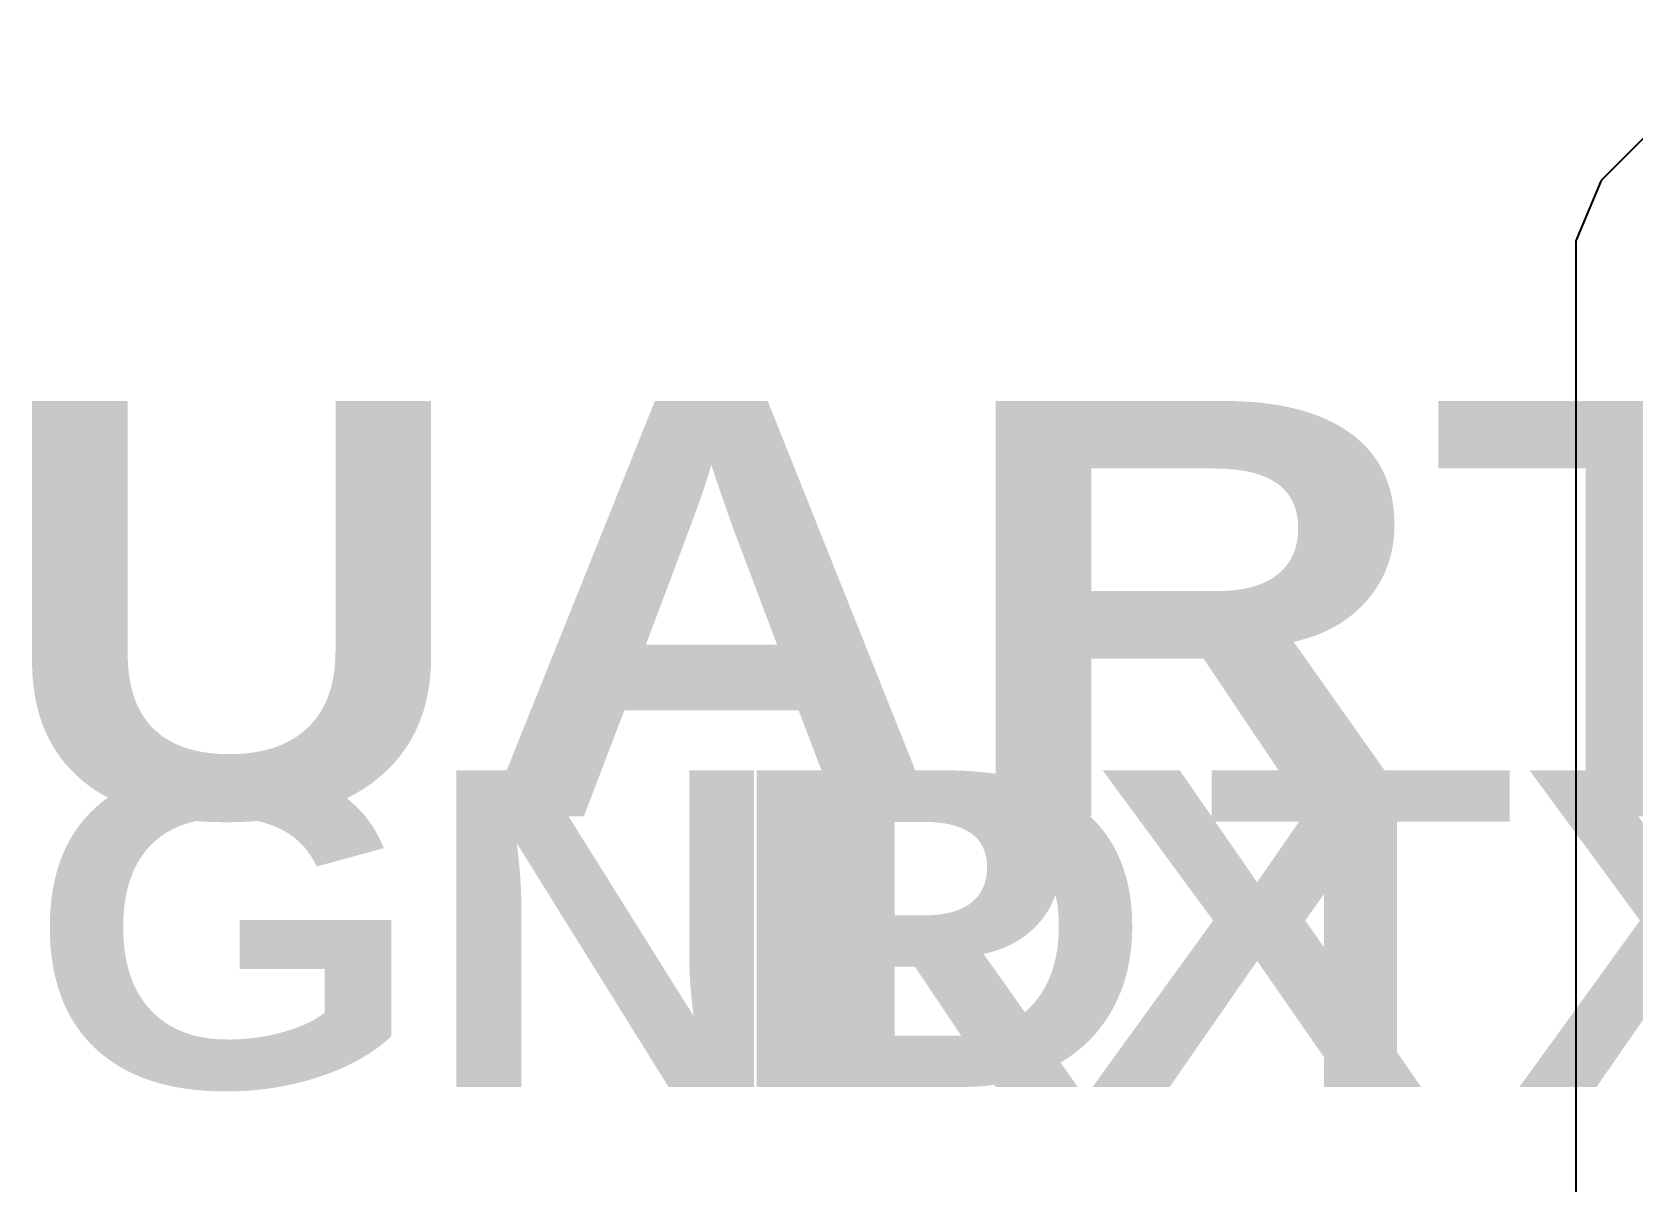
# Model space of a CAD drawing. Header units: inches. Extents: x -4 to 5258, y -4 to 5281.
# Drawn here: x 13.39 to 21.1, y 60.63 to 66.16 of the extents above; entities that cross this region are included whole.
import ezdxf

# ---------------------------------------------------------------- set-up
doc = ezdxf.new("R2010")
doc.units = ezdxf.units.IN
doc.layers.add('Top Layer', color=1, linetype='Continuous')
doc.layers.add('Top Overlay', color=2, linetype='Continuous')
doc.styles.add('Arial Black_Bold', font='', dxfattribs={"height": 0.2})
doc.styles.get('Arial Black_Bold').set_extended_font_data('Arial Black', bold=True)

msp = doc.modelspace()

# ---------------------------------------------------------------- linework, layer by layer
at = {"layer": 'Top Layer'}
for p, q in [((21.6638, 66.1624), (20.9494, 65.448)), ((20.9494, 65.448), (20.8286, 65.1564)), ((20.8286, 65.1564), (20.8286, 55.6759))]:
    msp.add_line(p, q, dxfattribs=at)

# ---------------------------------------------------------------- texts
at = {"layer": 'Top Overlay', "style": 'Arial Black_Bold'}
for s, height, p in [('UART', 2, (13.2017, 62.3862)), ('GND', 1.524, (13.3795, 61.0835)), ('RX', 1.524, (16.7198, 61.0835)), ('TX', 1.524, (19.0467, 61.0834))]:
    msp.add_text(s, height=height, rotation=360, dxfattribs=at).set_placement(p)

doc.saveas('drawing.dxf')
